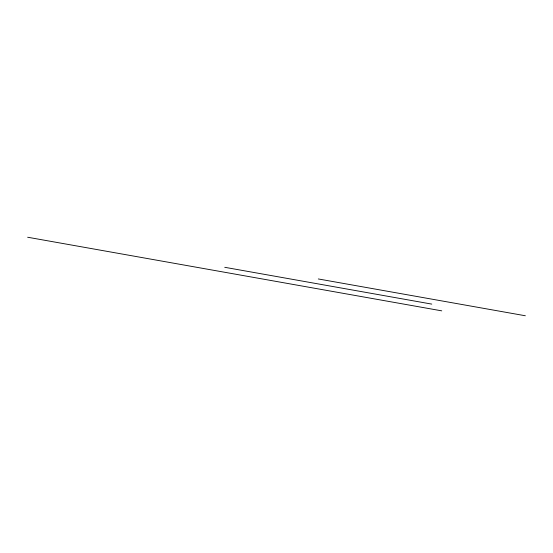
<?xml version="1.0" encoding="UTF-8"?>
<svg xmlns="http://www.w3.org/2000/svg" width="553" height="553" viewBox="0 0 553 553"><rect width="100%" height="100%" fill="white"/><g stroke="black" fill="none" stroke-linecap="round" stroke-linejoin="round"><path stroke-width="0.83" d="M318.3 278.954L525.35 315.763M224.739 267.299L431.789 304.109M27.65 237.237L441.75 310.855"/></g></svg>
